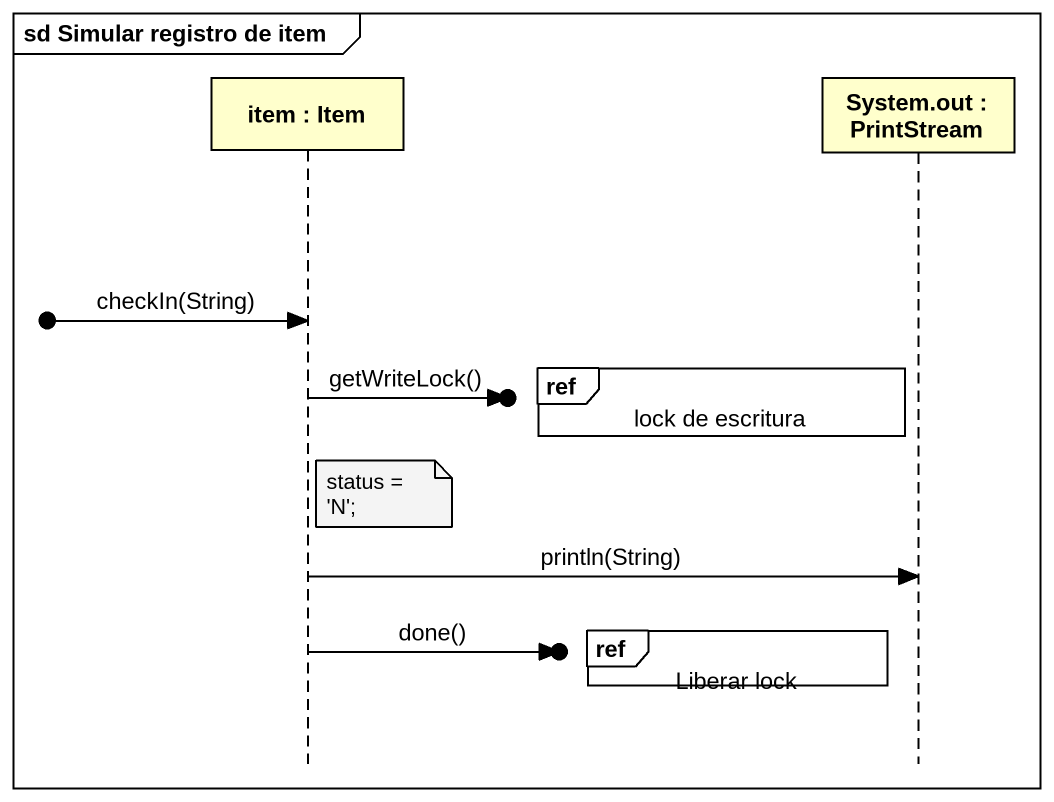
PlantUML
@startuml
mainframe sd Simular registro de item
hide footbox
participant "item : Item" as item
participant "System.out : PrintStream" as System_out

[o-> item : checkIn(String)
ref over System_out : lock de escritura
item ->o] : getWriteLock()
note right of item : status = 'N';
item -> System_out : println(String)
ref over System_out : Liberar lock
item ->o] : done()
@enduml
